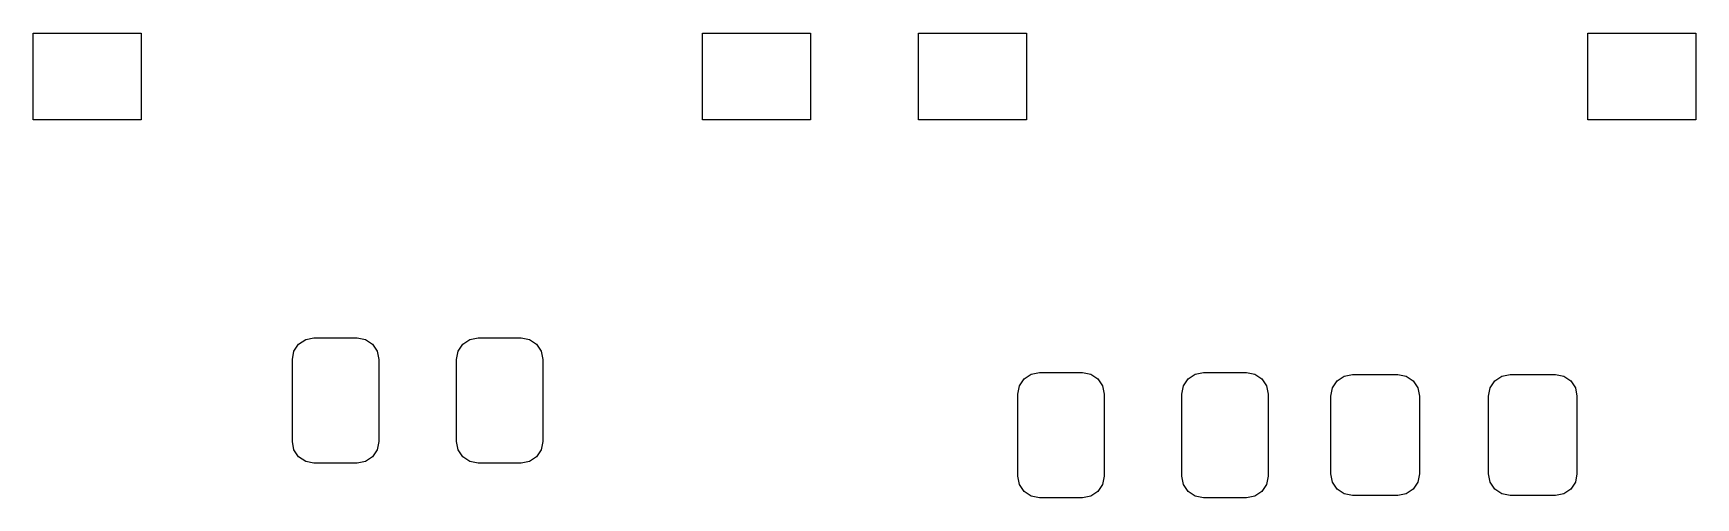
# Model space of a CAD drawing. Extents: x 36.9 to 89.3, y -100.1 to -46.9.
# Drawn here: x 66.75 to 86, y -84.12 to -78.75 of the extents above; entities that cross this region are included whole.
import ezdxf

# ---------------------------------------------------------------- set-up
doc = ezdxf.new("R2010")
doc.units = 0
doc.layers.add('BLACK', color=7, linetype='CONTINUOUS')

msp = doc.modelspace()

# ---------------------------------------------------------------- linework, layer by layer
at = {"layer": 'BLACK', "linetype": 'CONTINUOUS'}
for p, q in [((66.75, -79.75), (66.75, -78.75)), ((66.75, -78.75), (68, -78.75)), ((68, -78.75), (68, -79.75)), ((74.5, -79.75), (74.5, -78.75)), ((74.5, -78.75), (75.75, -78.75)), ((75.75, -78.75), (75.75, -79.75)), ((77, -79.75), (77, -78.75)), ((77, -78.75), (78.25, -78.75)), ((78.25, -78.75), (78.25, -79.75)), ((84.75, -79.75), (84.75, -78.75)), ((84.75, -78.75), (86, -78.75)), ((86, -78.75), (86, -79.75)), ((68, -79.75), (66.75, -79.75)), ((75.75, -79.75), (74.5, -79.75)), ((78.25, -79.75), (77, -79.75)), ((86, -79.75), (84.75, -79.75)), ((69.76903, -82.429329), (69.823223, -82.348223)), ((69.823223, -82.348223), (69.904329, -82.29403)), ((69.904329, -82.29403), (70, -82.275)), ((70, -82.275), (70.5, -82.275)), ((70.5, -82.275), (70.595671, -82.29403)), ((70.595671, -82.29403), (70.676777, -82.348223)), ((70.676777, -82.348223), (70.73097, -82.429329)), ((71.66903, -82.429329), (71.723223, -82.348223)), ((71.723223, -82.348223), (71.804329, -82.29403)), ((71.804329, -82.29403), (71.9, -82.275)), ((71.9, -82.275), (72.4, -82.275)), ((72.4, -82.275), (72.495671, -82.29403)), ((72.495671, -82.29403), (72.576777, -82.348223)), ((72.576777, -82.348223), (72.63097, -82.429329)), ((69.75, -82.525), (69.76903, -82.429329)), ((69.75, -83.475), (69.75, -82.525)), ((70.73097, -82.429329), (70.75, -82.525)), ((70.75, -82.525), (70.75, -83.475)), ((71.65, -82.525), (71.66903, -82.429329)), ((71.65, -83.475), (71.65, -82.525)), ((72.63097, -82.429329), (72.65, -82.525)), ((72.65, -82.525), (72.65, -83.475)), ((78.16903, -82.829329), (78.223223, -82.748223)), ((78.223223, -82.748223), (78.304329, -82.69403)), ((78.304329, -82.69403), (78.4, -82.675)), ((78.4, -82.675), (78.9, -82.675)), ((78.9, -82.675), (78.995671, -82.69403)), ((78.995671, -82.69403), (79.076777, -82.748223)), ((79.076777, -82.748223), (79.13097, -82.829329)), ((80.06903, -82.829329), (80.123223, -82.748223)), ((80.123223, -82.748223), (80.204329, -82.69403)), ((80.204329, -82.69403), (80.3, -82.675)), ((80.3, -82.675), (80.8, -82.675)), ((80.8, -82.675), (80.895671, -82.69403)), ((80.895671, -82.69403), (80.976777, -82.748223)), ((80.976777, -82.748223), (81.03097, -82.829329)), ((81.79403, -82.854329), (81.848223, -82.773223)), ((81.848223, -82.773223), (81.929329, -82.71903)), ((81.929329, -82.71903), (82.025, -82.7)), ((82.025, -82.7), (82.55, -82.7)), ((82.55, -82.7), (82.645671, -82.71903)), ((82.645671, -82.71903), (82.726777, -82.773223)), ((82.726777, -82.773223), (82.78097, -82.854329)), ((83.61903, -82.854329), (83.673223, -82.773223)), ((83.673223, -82.773223), (83.754329, -82.71903)), ((83.754329, -82.71903), (83.85, -82.7)), ((83.85, -82.7), (84.375, -82.7)), ((84.375, -82.7), (84.470671, -82.71903)), ((84.470671, -82.71903), (84.551777, -82.773223)), ((84.551777, -82.773223), (84.60597, -82.854329)), ((78.15, -82.925), (78.16903, -82.829329)), ((78.15, -83.875), (78.15, -82.925)), ((79.13097, -82.829329), (79.15, -82.925)), ((79.15, -82.925), (79.15, -83.875)), ((80.05, -82.925), (80.06903, -82.829329)), ((80.05, -83.875), (80.05, -82.925)), ((81.03097, -82.829329), (81.05, -82.925)), ((81.05, -82.925), (81.05, -83.875)), ((81.775, -82.95), (81.79403, -82.854329)), ((81.775, -83.85), (81.775, -82.95)), ((82.78097, -82.854329), (82.8, -82.95)), ((82.8, -82.95), (82.8, -83.85)), ((83.6, -82.95), (83.61903, -82.854329)), ((83.6, -83.85), (83.6, -82.95)), ((84.60597, -82.854329), (84.625, -82.95)), ((84.625, -82.95), (84.625, -83.85)), ((69.76903, -83.570671), (69.75, -83.475)), ((70.75, -83.475), (70.73097, -83.570671)), ((71.66903, -83.570671), (71.65, -83.475)), ((72.65, -83.475), (72.63097, -83.570671)), ((69.823223, -83.651777), (69.76903, -83.570671)), ((69.904329, -83.70597), (69.823223, -83.651777)), ((70, -83.725), (69.904329, -83.70597)), ((70.5, -83.725), (70, -83.725)), ((70.595671, -83.70597), (70.5, -83.725)), ((70.676777, -83.651777), (70.595671, -83.70597)), ((70.73097, -83.570671), (70.676777, -83.651777)), ((71.723223, -83.651777), (71.66903, -83.570671)), ((71.804329, -83.70597), (71.723223, -83.651777)), ((71.9, -83.725), (71.804329, -83.70597)), ((72.4, -83.725), (71.9, -83.725)), ((72.495671, -83.70597), (72.4, -83.725)), ((72.576777, -83.651777), (72.495671, -83.70597)), ((72.63097, -83.570671), (72.576777, -83.651777)), ((78.16903, -83.970671), (78.15, -83.875)), ((79.15, -83.875), (79.13097, -83.970671)), ((80.06903, -83.970671), (80.05, -83.875)), ((81.05, -83.875), (81.03097, -83.970671)), ((81.79403, -83.945671), (81.775, -83.85)), ((82.8, -83.85), (82.78097, -83.945671)), ((83.61903, -83.945671), (83.6, -83.85)), ((84.625, -83.85), (84.60597, -83.945671)), ((78.223223, -84.051777), (78.16903, -83.970671)), ((78.304329, -84.10597), (78.223223, -84.051777)), ((78.4, -84.125), (78.304329, -84.10597)), ((78.995671, -84.10597), (78.9, -84.125)), ((79.076777, -84.051777), (78.995671, -84.10597)), ((79.13097, -83.970671), (79.076777, -84.051777)), ((80.123223, -84.051777), (80.06903, -83.970671)), ((80.204329, -84.10597), (80.123223, -84.051777)), ((80.3, -84.125), (80.204329, -84.10597)), ((80.895671, -84.10597), (80.8, -84.125)), ((80.976777, -84.051777), (80.895671, -84.10597)), ((81.03097, -83.970671), (80.976777, -84.051777)), ((81.848223, -84.026777), (81.79403, -83.945671)), ((81.929329, -84.08097), (81.848223, -84.026777)), ((82.025, -84.1), (81.929329, -84.08097)), ((82.55, -84.1), (82.025, -84.1)), ((82.645671, -84.08097), (82.55, -84.1)), ((82.726777, -84.026777), (82.645671, -84.08097)), ((82.78097, -83.945671), (82.726777, -84.026777)), ((83.673223, -84.026777), (83.61903, -83.945671)), ((83.754329, -84.08097), (83.673223, -84.026777)), ((83.85, -84.1), (83.754329, -84.08097)), ((84.375, -84.1), (83.85, -84.1)), ((84.470671, -84.08097), (84.375, -84.1)), ((84.551777, -84.026777), (84.470671, -84.08097)), ((84.60597, -83.945671), (84.551777, -84.026777)), ((78.9, -84.125), (78.4, -84.125)), ((80.8, -84.125), (80.3, -84.125))]:
    msp.add_line(p, q, dxfattribs=at)

doc.saveas('drawing.dxf')
